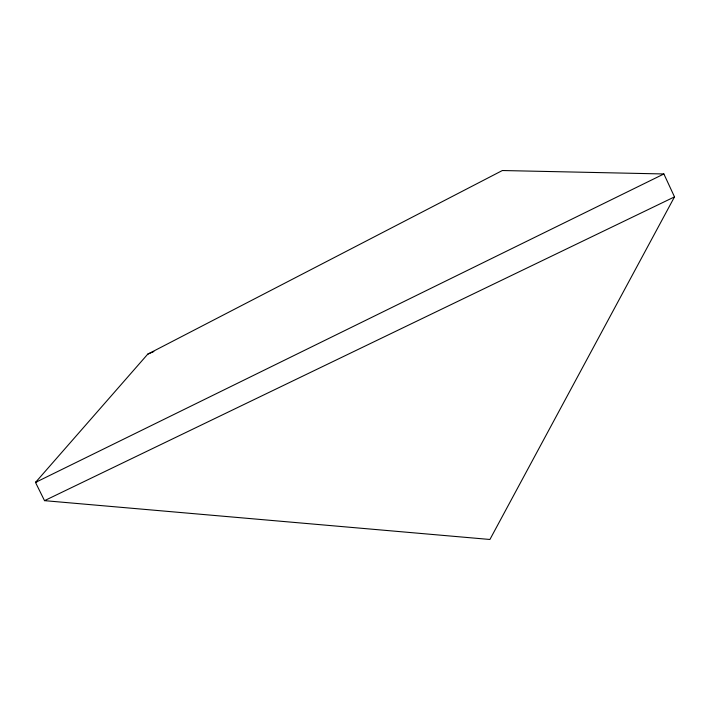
<?xml version="1.0" encoding="UTF-8"?>
<svg xmlns="http://www.w3.org/2000/svg" width="710" height="710" viewBox="0 0 710 710"><rect width="100%" height="100%" fill="white"/><g stroke="black" fill="none" stroke-linecap="round" stroke-linejoin="round"><path stroke-width="1.06" d="M674.5 196.883L489.918 539.476L44.517 500.656L35.5 482.418L147.742 354.157L502.352 170.524L663.885 173.968L674.5 196.883L44.517 500.656M663.885 173.968L35.5 482.418L37.506 481.486M147.742 354.157L153.839 351.548"/></g></svg>
